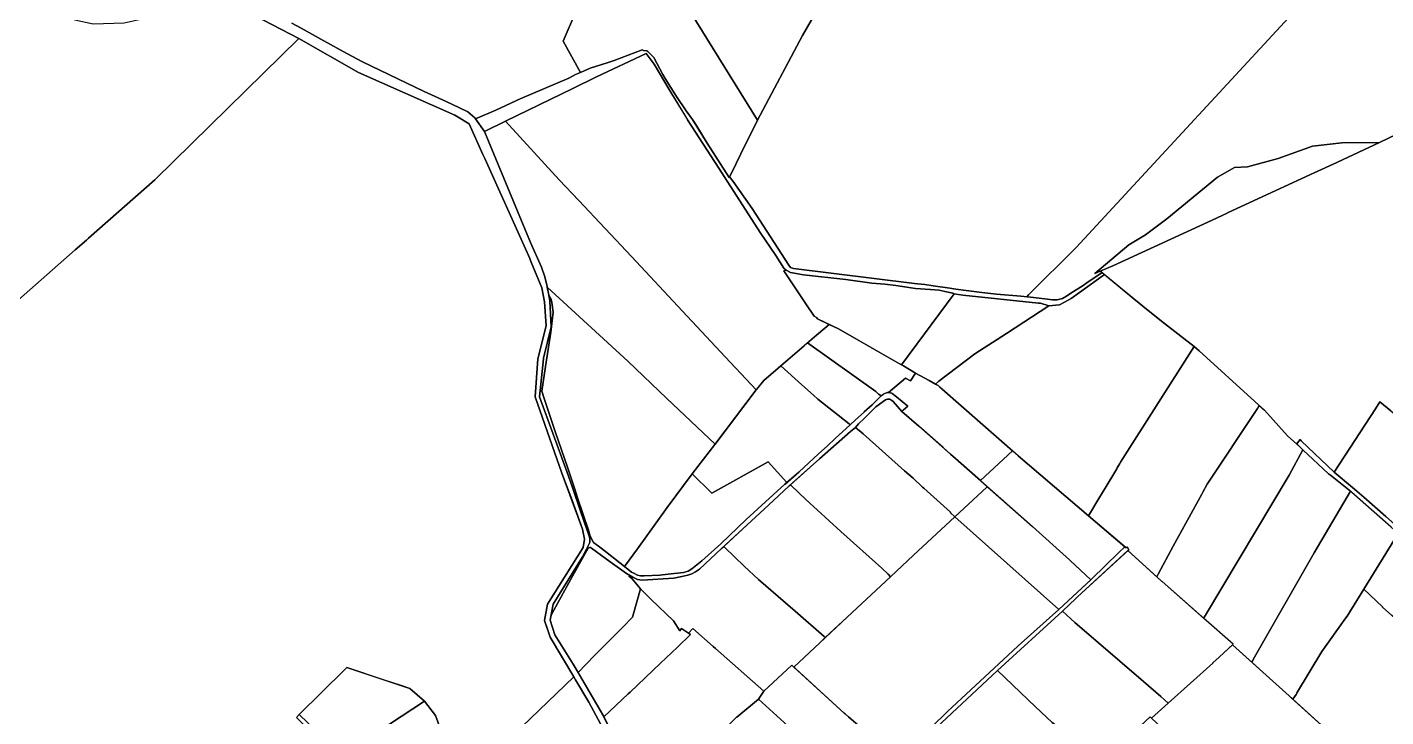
# Model space of a CAD drawing. Header units: metres. Extents: x 3 to 1005126, y 39 to 4383651.
# Drawn here: x 487755 to 488800, y 4375083 to 4375613 of the extents above; entities that cross this region are included whole.
import ezdxf

# ---------------------------------------------------------------- set-up
doc = ezdxf.new("R2010")
doc.units = ezdxf.units.M
doc.header["$MEASUREMENT"] = 0
doc.layers.add('TM_Llucmajor', color=7, linetype='Continuous')

msp = doc.modelspace()

# ---------------------------------------------------------------- linework, layer by layer
at = {"layer": 'TM_Llucmajor', "linetype": 'Continuous', "flags": 128}
for points in [[(488316.5, 4375541.7), (488235.2, 4375673.1), (488264.4, 4375691.7), (488361.3, 4375737.4), (488373.6, 4375744.6), (488389.8, 4375759.1), (488412.2, 4375794.5), (488414.6, 4375793.2), (488457.7, 4375773.8), (488493.3, 4375757.7), (488522.6, 4375744.4), (488523.1, 4375744.2), (488523.1, 4375740.4), (488518.3, 4375730.3), (488506.1, 4375715.9), (488480.9, 4375697.4), (488426.6, 4375685.8), (488412.7, 4375684.9), (488395.5, 4375676), (488377.8, 4375653.4), (488351.1, 4375607), (488316.5, 4375541.7)], [(488106.3, 4375533.1), (488099.5, 4375542.8), (488115, 4375549.5), (488130.5, 4375556.6), (488130.9, 4375556.8), (488133.9, 4375558.1), (488171.2, 4375574.2), (488176.5, 4375576.8), (488180.2, 4375578.4), (488187.8, 4375581.7), (488200.8, 4375585.8), (488201.5, 4375586.2), (488206.2, 4375587.6), (488227.6, 4375595.8), (488228.8, 4375595.5), (488231.4, 4375595.2), (488232.1, 4375594.6), (488236.7, 4375590), (488243.7, 4375576.9), (488245.3, 4375573.8), (488254.1, 4375560.1), (488261.6, 4375549.1), (488266.5, 4375542.3), (488268.9, 4375538.5), (488277.8, 4375524.1), (488294.6, 4375497.6), (488294.8, 4375498.1), (488297.7, 4375494.5), (488312.3, 4375473.8), (488340.5, 4375430.2), (488341.8, 4375428.5), (488344.2, 4375427.6), (488437.3, 4375416.1), (488439.6, 4375415.9), (488445.1, 4375415.3), (488451.6, 4375414.4), (488464.3, 4375412.6), (488469.1, 4375411.8), (488477.1, 4375410.8), (488489.1, 4375409.2), (488500.2, 4375408), (488519, 4375406.3), (488526.5, 4375405.6), (488537.4, 4375404.3), (488537.5, 4375404.3), (488543.3, 4375403.7), (488546.9, 4375403.7), (488549.1, 4375404.1), (488551, 4375404.7), (488554.2, 4375406.4), (488557.6, 4375408.7), (488566.9, 4375414.7), (488569.9, 4375416.7), (488581.5, 4375424.5), (488583.4, 4375423), (488557.7, 4375404.7), (488552.6, 4375401.9), (488548.8, 4375399.7), (488540.7, 4375399.1), (488534.1, 4375400.9), (488532.5, 4375401), (488474.3, 4375407.1), (488467.4, 4375408.3), (488466.7, 4375408.7), (488460.6, 4375410), (488456.2, 4375410.9), (488449.6, 4375411.5), (488449.2, 4375411.6), (488438, 4375412.4), (488422.8, 4375414.5), (488414.3, 4375415.7), (488404.4, 4375416.4), (488384.5, 4375419.3), (488351.8, 4375422.9), (488341.8, 4375424.7), (488338.6, 4375426.4), (488336.7, 4375427.9), (488330.5, 4375437.6), (488318.6, 4375455.3), (488286.6, 4375504.9), (488262.6, 4375542.1), (488261.2, 4375544.5), (488248.5, 4375565.5), (488236.8, 4375584.9), (488230.7, 4375593), (488192.5, 4375575.1), (488174.3, 4375566.2), (488122.5, 4375541), (488106.3, 4375533.1)], [(488311.7, 4375338.3), (488311.5, 4375338.5), (488291.6, 4375359.8), (488258.8, 4375394.8), (488219.4, 4375436.8), (488178.9, 4375479.9), (488163.9, 4375495.9), (488122.5, 4375541), (488174.3, 4375566.2), (488192.5, 4375575.1), (488230.7, 4375593), (488236.8, 4375584.9), (488248.5, 4375565.5), (488262.6, 4375542.1), (488286.6, 4375504.9), (488318.6, 4375455.3), (488330.5, 4375437.6), (488336.7, 4375427.9), (488338.6, 4375426.4), (488336.8, 4375425.9), (488353.7, 4375400.6), (488360, 4375391.1), (488361.9, 4375390), (488362.5, 4375389.1), (488371.5, 4375384.7), (488368.2, 4375381.9), (488361.9, 4375376.5), (488352.4, 4375368.3), (488332.3, 4375351.1), (488321.2, 4375341.6), (488315.3, 4375334.4), (488311.7, 4375338.3)], [(488141.9, 4375447.8), (488131.7, 4375471.7), (488106.3, 4375533.1), (488122.5, 4375541), (488163.9, 4375495.9), (488178.9, 4375479.9), (488219.4, 4375436.8), (488258.8, 4375394.8), (488291.6, 4375359.8), (488311.5, 4375338.5), (488311.7, 4375338.3), (488315.3, 4375334.4), (488315.4, 4375334.4), (488283.9, 4375292.6), (488246.7, 4375327.8), (488216.7, 4375356.3), (488154.6, 4375413.3), (488154.5, 4375413.7), (488154.5, 4375413.8), (488152.7, 4375421.2), (488150.2, 4375428.6), (488141.9, 4375447.8)], [(488576, 4375423.9), (488602, 4375446), (488614.9, 4375453.7), (488631.4, 4375466), (488670.3, 4375497.9), (488683.5, 4375505.5), (488693.4, 4375505.8), (488717, 4375512.2), (488743.5, 4375521.9), (488765.9, 4375524.4), (488795, 4375524.5), (488762.7, 4375509.5), (488762.1, 4375509.3), (488744.7, 4375501.2), (488742.5, 4375500.2), (488742, 4375500), (488678, 4375470.4), (488677.9, 4375470.3), (488666.3, 4375465), (488666.2, 4375465), (488589.9, 4375429.7), (488576, 4375423.9)], [(488459.7, 4375410.2), (488460.6, 4375410), (488466.7, 4375408.7), (488467.4, 4375408.3), (488467.8, 4375408.2), (488427.3, 4375353.5), (488426.3, 4375354.1), (488420.4, 4375357.4), (488378.8, 4375381.2), (488362.5, 4375389.1), (488361.9, 4375390), (488360, 4375391.1), (488353.7, 4375400.6), (488336.8, 4375425.9), (488338.6, 4375426.4), (488341.8, 4375424.7), (488351.8, 4375422.9), (488384.5, 4375419.3), (488404.4, 4375416.4), (488414.3, 4375415.7), (488422.8, 4375414.5), (488438, 4375412.4), (488449.2, 4375411.6), (488449.6, 4375411.5), (488456.2, 4375410.9), (488459.7, 4375410.2)], [(488571.8, 4375238.7), (488571, 4375237.5), (488517, 4375283.6), (488458.5, 4375334.9), (488456.7, 4375336.5), (488455.4, 4375337.6), (488453.3, 4375338.7), (488455.9, 4375341), (488483.7, 4375362), (488508, 4375377.8), (488540.7, 4375399.1), (488548.8, 4375399.7), (488552.6, 4375401.9), (488557.7, 4375404.7), (488583.4, 4375423), (488606.1, 4375404.4), (488617, 4375395.3), (488629.6, 4375385.5), (488652.5, 4375367.8), (488595.8, 4375278.7), (488595.3, 4375277.8), (488593.2, 4375274.4), (488592.8, 4375273.7), (488591.3, 4375271.1), (488584.6, 4375260), (488579.1, 4375250.9), (488571.8, 4375238.7)], [(488190.2, 4375216.9), (488194.8, 4375213.5), (488195.1, 4375213.3), (488199.6, 4375209.9), (488210.5, 4375201.4), (488219.6, 4375194.1), (488221.2, 4375193.3), (488224.1, 4375191.8), (488226.5, 4375191.4), (488229.2, 4375191.2), (488241.2, 4375191.7), (488247.8, 4375192.5), (488259.4, 4375193.8), (488263, 4375194.9), (488263.1, 4375194.9), (488265.9, 4375196.6), (488273.5, 4375202.8), (488288.2, 4375215.9), (488307.8, 4375234.5), (488337.5, 4375261.8), (488337.7, 4375261.9), (488348.4, 4375271.2), (488363.2, 4375284.9), (488370.2, 4375291.3), (488376.1, 4375296.9), (488387.7, 4375307.4), (488391.7, 4375311.2), (488398.5, 4375317.3), (488398.6, 4375317.4), (488404.7, 4375322.8), (488411.6, 4375329.8), (488413.1, 4375330.8), (488413.6, 4375331.3), (488416.5, 4375332.4), (488419.7, 4375331.8), (488420.1, 4375331.5), (488423.3, 4375328.9), (488432, 4375321.8), (488428.6, 4375318.6), (488427.6, 4375317.7), (488420.9, 4375325.3), (488419, 4375326.7), (488418.5, 4375327.1), (488416.4, 4375327.2), (488414.8, 4375326.6), (488407.4, 4375321.2), (488398.5, 4375312.2), (488394.2, 4375308.1), (488391.7, 4375305.5), (488388, 4375302.3), (488364.1, 4375281.2), (488340.8, 4375260.4), (488324.9, 4375245.7), (488308.6, 4375230.6), (488288.8, 4375212.3), (488271.8, 4375196.5), (488268.7, 4375194.3), (488266, 4375192.8), (488262.9, 4375191.8), (488258.3, 4375190.7), (488252, 4375189.6), (488227.8, 4375188), (488224, 4375188.5), (488220.6, 4375190.3), (488220.5, 4375190.3), (488215.6, 4375193.1), (488203.1, 4375202.1), (488188.7, 4375212.6), (488187.9, 4375213.1), (488187.5, 4375213.2), (488186.1, 4375212.6), (488174.1, 4375191.1), (488162.6, 4375170.1), (488158.1, 4375162), (488157.5, 4375160.1), (488159.3, 4375169.5), (488181.7, 4375206), (488184.9, 4375211.8), (488185.9, 4375213.7), (488186, 4375213.9), (488187.4, 4375216.8), (488187.4, 4375219.9), (488186.8, 4375221.7), (488184.6, 4375228.5), (488183.9, 4375230.6), (488174.9, 4375256.8), (488174.1, 4375259.3), (488169.8, 4375271.5), (488148.8, 4375328.9), (488151.7, 4375358.3), (488151.7, 4375358.6), (488157.6, 4375382.9), (488156.6, 4375402.6), (488156.6, 4375402.7), (488155.8, 4375407), (488157.6, 4375403.8), (488158.2, 4375401.6), (488159.3, 4375394.1), (488157.5, 4375378.7), (488153.3, 4375352.3), (488150.6, 4375333.4), (488152.6, 4375327), (488160.8, 4375302.2), (488170.5, 4375274.1), (488176.1, 4375257.1), (488177.7, 4375252.1), (488186.3, 4375226.3), (488187.6, 4375221.8), (488190.2, 4375216.9)], [(488283.7, 4375292.3), (488266.1, 4375269.7), (488246.9, 4375243.8), (488224, 4375212.1), (488214.1, 4375198.5), (488210.5, 4375201.4), (488199.6, 4375209.9), (488195.1, 4375213.3), (488190.2, 4375216.9), (488187.6, 4375221.8), (488186.3, 4375226.3), (488177.7, 4375252.1), (488176.1, 4375257.1), (488170.5, 4375274.1), (488160.8, 4375302.2), (488152.6, 4375327), (488150.6, 4375333.4), (488153.3, 4375352.3), (488157.5, 4375378.7), (488159.3, 4375394.1), (488158.2, 4375401.6), (488157.6, 4375403.8), (488155.8, 4375407), (488155.8, 4375407.2), (488154.6, 4375413.3), (488216.7, 4375356.3), (488246.7, 4375327.8), (488283.9, 4375292.6), (488283.7, 4375292.3)], [(488534.1, 4375400.9), (488540.7, 4375399.1), (488508, 4375377.8), (488483.7, 4375362), (488455.9, 4375341), (488453.3, 4375338.7), (488448.5, 4375341.5), (488445.1, 4375343.3), (488437.9, 4375347.2), (488428.7, 4375352.7), (488427.3, 4375353.5), (488467.8, 4375408.2), (488474.3, 4375407.1), (488532.5, 4375401), (488534.1, 4375400.9)], [(488409.5, 4375331.1), (488407.4, 4375333.2), (488355, 4375370.5), (488361.9, 4375376.5), (488368.2, 4375381.9), (488371.5, 4375384.7), (488378.8, 4375381.2), (488426.3, 4375354.1), (488428.7, 4375352.7), (488437.9, 4375347.2), (488434.2, 4375341.3), (488430.3, 4375343.4), (488417.1, 4375332.3), (488416.5, 4375332.4), (488413.6, 4375331.3), (488413.1, 4375330.8), (488411.6, 4375329.8), (488409.5, 4375331.1)], [(488391.7, 4375311.2), (488387.7, 4375307.4), (488386.9, 4375308.1), (488362.8, 4375327.3), (488359.5, 4375330.2), (488350.6, 4375338.3), (488334.5, 4375352.9), (488352.4, 4375368.3), (488355, 4375370.5), (488407.4, 4375333.2), (488409.5, 4375331.1), (488411.6, 4375329.8), (488404.7, 4375322.8), (488398.6, 4375317.4), (488398.5, 4375317.3), (488391.7, 4375311.2)], [(488571.8, 4375238.7), (488579.1, 4375250.9), (488584.6, 4375260), (488591.3, 4375271.1), (488592.8, 4375273.7), (488593.2, 4375274.4), (488595.3, 4375277.8), (488595.8, 4375278.7), (488652.5, 4375367.8), (488656.3, 4375364.3), (488699.1, 4375325.4), (488702.5, 4375322.3), (488701, 4375320.1), (488662.5, 4375261.9), (488659, 4375255.7), (488658.2, 4375254.1), (488636.3, 4375214.2), (488624.8, 4375192.5), (488623.7, 4375190.5), (488601.4, 4375210.7), (488602.1, 4375211.4), (488600.9, 4375213.6), (488600, 4375212.8), (488571, 4375237.5), (488571.8, 4375238.7)], [(488348.2, 4375271), (488339.1, 4375263.1), (488324.7, 4375279.1), (488281.4, 4375255), (488266.1, 4375269.7), (488283.7, 4375292.3), (488315.4, 4375334.4), (488315.3, 4375334.4), (488317.1, 4375336.5), (488321.2, 4375341.6), (488332.3, 4375351.1), (488334.5, 4375352.9), (488350.6, 4375338.3), (488359.5, 4375330.2), (488362.8, 4375327.3), (488386.9, 4375308.1), (488387.7, 4375307.4), (488376.1, 4375296.9), (488370.2, 4375291.3), (488363.2, 4375284.9), (488348.4, 4375271.2), (488348.2, 4375271)], [(488488, 4375264.7), (488468.8, 4375281.5), (488465, 4375285), (488459.3, 4375290), (488440.5, 4375306.4), (488427.6, 4375317.7), (488428.6, 4375318.6), (488432, 4375321.8), (488423.3, 4375328.9), (488420.1, 4375331.5), (488419.7, 4375331.8), (488417.1, 4375332.3), (488430.3, 4375343.4), (488434.2, 4375341.3), (488437.9, 4375347.2), (488445.1, 4375343.3), (488448.5, 4375341.5), (488453.3, 4375338.7), (488455.4, 4375337.6), (488456.7, 4375336.5), (488458.5, 4375334.9), (488512.6, 4375287.4), (488488, 4375264.7)], [(488394.2, 4375308.1), (488398.5, 4375312.2), (488407.4, 4375321.2), (488414.8, 4375326.6), (488416.4, 4375327.2), (488418.5, 4375327.1), (488419, 4375326.7), (488420.9, 4375325.3), (488427.6, 4375317.7), (488440.5, 4375306.4), (488465, 4375285), (488468.8, 4375281.5), (488492.6, 4375260.6), (488493.5, 4375259.8), (488493, 4375259.4), (488468.3, 4375236.7), (488464.8, 4375239.8), (488464.9, 4375240.2), (488444.3, 4375258.7), (488443.5, 4375259.4), (488436.2, 4375266.4), (488429.5, 4375272), (488397.7, 4375300.6), (488391.7, 4375305.5), (488394.2, 4375308.1)], [(488701, 4375320.1), (488702.5, 4375322.3), (488706.4, 4375318.7), (488724.1, 4375299.1), (488733.6, 4375290.6), (488733.7, 4375290.5), (488734.7, 4375289.4), (488736.1, 4375288.1), (488725.5, 4375268.8), (488661.2, 4375161), (488659.5, 4375158.7), (488627.8, 4375186.8), (488627.3, 4375187.2), (488623.7, 4375190.5), (488624.8, 4375192.5), (488636.3, 4375214.2), (488658.2, 4375254.1), (488659, 4375255.7), (488662.5, 4375261.9), (488701, 4375320.1)], [(488774.1, 4375259.2), (488760.1, 4375271), (488791.8, 4375319.8), (488795.3, 4375325.2), (488803.7, 4375318.1), (488838.5, 4375289.1), (488844.6, 4375284), (488843.6, 4375282.4), (488811.2, 4375226.9), (488799.8, 4375236.9), (488783, 4375251.7), (488777.5, 4375256.3), (488774.1, 4375259.2)], [(488364.1, 4375281.2), (488388, 4375302.3), (488391.7, 4375305.5), (488397.7, 4375300.6), (488429.5, 4375272), (488436.2, 4375266.4), (488443.5, 4375259.4), (488444.3, 4375258.7), (488464.9, 4375240.2), (488464.8, 4375239.8), (488468.3, 4375236.7), (488436.5, 4375207.1), (488418.7, 4375190.6), (488417, 4375192.5), (488412, 4375197.2), (488380.6, 4375225.4), (488353.7, 4375249.9), (488342.3, 4375260.9), (488341.9, 4375261.3), (488364.1, 4375281.2)], [(488339.1, 4375263.1), (488337.5, 4375261.8), (488307.8, 4375234.5), (488288.2, 4375215.9), (488273.5, 4375202.8), (488265.9, 4375196.6), (488263.1, 4375194.9), (488263, 4375194.9), (488259.4, 4375193.8), (488247.8, 4375192.5), (488241.2, 4375191.7), (488229.2, 4375191.2), (488226.5, 4375191.4), (488224.1, 4375191.8), (488221.2, 4375193.3), (488219.6, 4375194.1), (488214.1, 4375198.5), (488224, 4375212.1), (488246.9, 4375243.8), (488266.1, 4375269.7), (488281.4, 4375255), (488324.7, 4375279.1), (488339.1, 4375263.1)], [(488517, 4375283.6), (488599, 4375213.6), (488594.8, 4375209.5), (488573.4, 4375188.6), (488573, 4375188.2), (488557, 4375203), (488556.4, 4375203.5), (488528.1, 4375229.3), (488492.6, 4375260.6), (488488, 4375264.7), (488512.6, 4375287.4), (488517, 4375283.6)], [(488661.2, 4375161), (488725.5, 4375268.8), (488736.1, 4375288.1), (488755.8, 4375269.8), (488757.3, 4375268.6), (488771.3, 4375257.5), (488772.7, 4375256.3), (488744.8, 4375209.1), (488698.8, 4375128.6), (488696.7, 4375124.9), (488692.5, 4375128.8), (488682, 4375138.3), (488682.3, 4375138.6), (488659.5, 4375158.7), (488661.2, 4375161)], [(488417, 4375192.5), (488418.7, 4375190.6), (488385.5, 4375159.6), (488368.6, 4375143.9), (488367.6, 4375144.7), (488345.4, 4375164), (488337.9, 4375170.5), (488317.2, 4375188.5), (488306.2, 4375198.7), (488291.4, 4375213.1), (488290.6, 4375213.9), (488308.6, 4375230.6), (488324.9, 4375245.7), (488340.8, 4375260.4), (488341.9, 4375261.3), (488342.3, 4375260.9), (488353.7, 4375249.9), (488380.6, 4375225.4), (488412, 4375197.2), (488417, 4375192.5)], [(488573, 4375188.2), (488548.2, 4375165.4), (488468.3, 4375236.7), (488493, 4375259.4), (488493.5, 4375259.8), (488528.1, 4375229.3), (488556.4, 4375203.5), (488557, 4375203), (488573, 4375188.2)], [(488808.3, 4375224.8), (488809.3, 4375223.9), (488782.9, 4375181.1), (488770.1, 4375160.3), (488769.1, 4375159), (488750.7, 4375133.2), (488731.1, 4375100.7), (488731.4, 4375100.5), (488730.8, 4375100.1), (488728.4, 4375096.3), (488727, 4375097.5), (488725.4, 4375099), (488702.6, 4375119.6), (488696.7, 4375124.9), (488698.8, 4375128.6), (488744.8, 4375209.1), (488772.7, 4375256.3), (488803.9, 4375228.6), (488808.3, 4375224.8)], [(488418.7, 4375190.6), (488436.5, 4375207.1), (488468.3, 4375236.7), (488548.2, 4375165.4), (488517.1, 4375137.4), (488513, 4375133.7), (488466.1, 4375090.3), (488462.9, 4375087.2), (488462, 4375086.3), (488450.7, 4375075.5), (488424.3, 4375050.1), (488386.5, 4375082.7), (488383.8, 4375085.1), (488383.2, 4375085.6), (488344.5, 4375121), (488364.3, 4375139.8), (488385.5, 4375159.6), (488418.7, 4375190.6)], [(488809.3, 4375223.9), (488810.8, 4375222.5), (488854, 4375185.5), (488848.6, 4375177.2), (488846.3, 4375173.7), (488837.6, 4375160.3), (488825.8, 4375142.2), (488818.1, 4375149), (488804.6, 4375160.9), (488797.4, 4375167.3), (488797.2, 4375167.5), (488782.9, 4375181.1), (488809.3, 4375223.9)], [(488187.5, 4375213.2), (488187.9, 4375213.1), (488188.7, 4375212.6), (488203.1, 4375202.1), (488215.6, 4375193.1), (488220.5, 4375190.3), (488218.7, 4375190.7), (488217.4, 4375191), (488218.6, 4375190.1), (488220.1, 4375189), (488226.5, 4375181.2), (488220.8, 4375161.3), (488220.3, 4375159.5), (488212.7, 4375151.8), (488191.1, 4375129.9), (488178.4, 4375116.9), (488175.4, 4375122.1), (488174.7, 4375123.3), (488160.5, 4375145.8), (488156.9, 4375157.2), (488157.5, 4375160.1), (488158.1, 4375162), (488162.6, 4375170.1), (488174.1, 4375191.1), (488186.1, 4375212.6), (488187.5, 4375213.2)], [(488367.6, 4375144.7), (488368.6, 4375143.9), (488364.3, 4375139.8), (488344.5, 4375121), (488342.9, 4375122.5), (488321.4, 4375102.6), (488284.1, 4375135.3), (488282.2, 4375137), (488266.8, 4375150.7), (488263.3, 4375147.2), (488258, 4375150.9), (488256.6, 4375149.1), (488251.8, 4375156.6), (488234.7, 4375173.2), (488226.5, 4375181.2), (488220.1, 4375189), (488218.6, 4375190.1), (488217.4, 4375191), (488220.6, 4375190.3), (488224, 4375188.5), (488227.8, 4375188), (488252, 4375189.6), (488258.3, 4375190.7), (488262.9, 4375191.8), (488266, 4375192.8), (488268.7, 4375194.3), (488271.8, 4375196.5), (488288.8, 4375212.3), (488290.6, 4375213.9), (488291.4, 4375213.1), (488306.2, 4375198.7), (488317.2, 4375188.5), (488337.9, 4375170.5), (488345.4, 4375164), (488367.6, 4375144.7)], [(488627.3, 4375187.2), (488627.8, 4375186.8), (488682.3, 4375138.6), (488671.6, 4375128.7), (488666.8, 4375124.3), (488666.7, 4375124.2), (488632.5, 4375093.4), (488626.8, 4375098.4), (488613.4, 4375110), (488560.7, 4375155.5), (488551.2, 4375164.2), (488561.3, 4375173.9), (488562.7, 4375175.2), (488601.4, 4375210.7), (488627.3, 4375187.2)], [(488263.3, 4375147.2), (488264.9, 4375146.1), (488254.9, 4375136.5), (488241.7, 4375124.1), (488218.4, 4375101.8), (488217, 4375100.6), (488198.3, 4375082.9), (488198.2, 4375083.1), (488197.5, 4375084.4), (488178.4, 4375116.9), (488191.1, 4375129.9), (488212.7, 4375151.8), (488220.3, 4375159.5), (488220.8, 4375161.3), (488226.5, 4375181.2), (488234.7, 4375173.2), (488251.8, 4375156.6), (488256.6, 4375149.1), (488258, 4375150.9), (488263.3, 4375147.2)], [(488580.7, 4375046.9), (488580, 4375046.3), (488565.4, 4375059.5), (488561.1, 4375063.3), (488554.1, 4375069.7), (488553.3, 4375070.4), (488546.4, 4375075.8), (488544.1, 4375077.6), (488543.1, 4375078.4), (488530.2, 4375090.6), (488501.2, 4375118.4), (488551.2, 4375164.2), (488560.7, 4375155.5), (488613.4, 4375110), (488626.8, 4375098.4), (488632.5, 4375093.4), (488619.6, 4375081.7), (488618.5, 4375082.8), (488580.3, 4375047.3), (488580.7, 4375046.9)], [(488263.3, 4375147.2), (488266.8, 4375150.7), (488282.2, 4375137), (488284.1, 4375135.3), (488321.4, 4375102.6), (488317.1, 4375096.3), (488300.5, 4375082.6), (488300.1, 4375082.3), (488274.3, 4375056.5), (488255.9, 4375039.5), (488255.6, 4375039.2), (488232.9, 4375018.7), (488231.9, 4375020.3), (488222.2, 4375036.9), (488214.6, 4375050), (488213.4, 4375052.3), (488198.3, 4375082.9), (488217, 4375100.6), (488218.4, 4375101.8), (488241.7, 4375124.1), (488254.9, 4375136.5), (488264.9, 4375146.1), (488263.3, 4375147.2)], [(488632.5, 4375093.4), (488666.7, 4375124.2), (488666.8, 4375124.3), (488671.6, 4375128.7), (488682, 4375138.3), (488702.6, 4375119.6), (488725.4, 4375099), (488727, 4375097.5), (488758.6, 4375069), (488772.9, 4375056.1), (488820, 4375016), (488839, 4374999.4), (488820.5, 4374979.3), (488794.1, 4374951.2), (488793.5, 4374950.5), (488792, 4374951.8), (488765.5, 4374975.2), (488752.9, 4374986.3), (488713.7, 4375020.8), (488711.7, 4375023), (488711.4, 4375023.3), (488696.8, 4375009.5), (488619.6, 4375081.7), (488632.5, 4375093.4)], [(488396.2, 4375024.5), (488317.1, 4375096.3), (488321.4, 4375102.6), (488342.9, 4375122.5), (488383.2, 4375085.6), (488383.8, 4375085.1), (488386.5, 4375082.7), (488424.3, 4375050.1), (488396.2, 4375024.5)], [(487996.6, 4375053), (487963.9, 4375084.5), (487998.8, 4375119.1), (488000.5, 4375120.8), (488048.9, 4375104.6), (488060.1, 4375095), (487996.6, 4375053)], [(488088.4, 4375021.7), (488088.1, 4375030.1), (488175, 4375113.5), (488176.4, 4375111.3), (488186.6, 4375094), (488217.7, 4375036.5), (488205.6, 4375025.6), (488142.6, 4374968.7), (488113, 4374995.2), (488094.6, 4375012.6), (488088.4, 4375021.7)], [(488469.9, 4375054.5), (488450.4, 4375071), (488501.2, 4375118.4), (488530.2, 4375090.6), (488543.1, 4375078.4), (488544.1, 4375077.6), (488546.4, 4375075.8), (488553.3, 4375070.4), (488554.1, 4375069.7), (488561.1, 4375063.3), (488565.4, 4375059.5), (488580, 4375046.3), (488529.1, 4374999.9), (488491.9, 4375034.4), (488481.5, 4375044), (488476.4, 4375048.7), (488475, 4375050), (488469.9, 4375054.5)], [(488029.2, 4375022.1), (487996.6, 4375053), (488060.1, 4375095), (488068.8, 4375083.9), (488078, 4375058.8), (488029.2, 4375022.1)], [(488287.3, 4375044.6), (488274.3, 4375056.5), (488300.1, 4375082.3), (488300.5, 4375082.6), (488317.1, 4375096.3), (488396.2, 4375024.5), (488353.5, 4374984.4), (488351.5, 4374986.2), (488287.3, 4375044.6)], [(487968, 4375076.2), (487961.7, 4375082.3), (487963.9, 4375084.5), (487996.6, 4375053), (488029.2, 4375022.1), (488082.7, 4374971.4), (488113.4, 4374942.3), (488142.6, 4374968.7), (488205.6, 4375025.6), (488217.7, 4375036.5), (488219.4, 4375033.7), (488111.8, 4374936.8), (488108.8, 4374939.7), (488104.3, 4374944.1), (488043.1, 4375004.2), (488006.8, 4375038.8), (487968, 4375076.2)]]:
    msp.add_lwpolyline(points, close=True, dxfattribs=at)
for points in [[(487747.9, 4375684.6), (487764.8, 4375656.6), (487775.2, 4375629.7), (487780.6, 4375623.3), (487791.3, 4375619.1), (487805.4, 4375615.9), (487829.2, 4375616.7), (487847.5, 4375620.7), (487907.3, 4375630.6), (487907.8, 4375630.5), (487915.6, 4375629.4), (487963.5, 4375604.7), (487908.9, 4375550.9), (487853.3, 4375496.3), (487852.8, 4375495.9), (487801.8, 4375450.9), (487800.2, 4375449.6), (487791.5, 4375442), (487721.4, 4375380.6)], [(488235.2, 4375673.1), (488316.5, 4375541.7), (488303.7, 4375516), (488296.3, 4375501), (488294.6, 4375497.6), (488277.8, 4375524.1), (488266.5, 4375542.3), (488266.5, 4375542.3), (488261.6, 4375549.1), (488254.1, 4375560.1), (488245.3, 4375573.8), (488243.7, 4375576.9), (488236.7, 4375590), (488232.1, 4375594.6), (488231.4, 4375595.2), (488228.8, 4375595.5), (488227.6, 4375595.8), (488206.2, 4375587.6), (488201.5, 4375586.2), (488200.8, 4375585.8), (488187.8, 4375581.7), (488180.2, 4375578.4), (488166.9, 4375602.5), (488176.4, 4375624.5)], [(488747.1, 4375644.7), (488561.5, 4375443.8), (488525, 4375407.4), (488523.6, 4375405.9), (488519, 4375406.3), (488500.2, 4375408), (488489.1, 4375409.2), (488477.1, 4375410.8), (488469.1, 4375411.8), (488464.3, 4375412.6), (488451.6, 4375414.4), (488445.1, 4375415.3), (488439.6, 4375415.9), (488437.3, 4375416.1), (488344.2, 4375427.6), (488341.8, 4375428.5), (488340.5, 4375430.2), (488340.5, 4375430.2), (488312.3, 4375473.8), (488297.7, 4375494.5), (488294.8, 4375498.1), (488296.3, 4375501), (488303.7, 4375516), (488316.5, 4375541.7), (488351.1, 4375607), (488377.8, 4375653.4)], [(488901.7, 4375576), (488795, 4375524.5), (488765.9, 4375524.4), (488743.5, 4375521.9), (488717, 4375512.2), (488693.4, 4375505.8), (488683.5, 4375505.5), (488670.3, 4375497.9), (488631.4, 4375466), (488614.9, 4375453.7), (488602, 4375446), (488576, 4375423.9), (488580.1, 4375425.6), (488581.5, 4375424.5), (488569.9, 4375416.7), (488566.9, 4375414.7), (488557.6, 4375408.7), (488554.2, 4375406.4), (488551, 4375404.7), (488549.1, 4375404.1), (488546.9, 4375403.7), (488543.3, 4375403.7), (488537.5, 4375404.3), (488537.4, 4375404.3), (488526.5, 4375405.6), (488523.6, 4375405.9), (488525, 4375407.4), (488525, 4375407.4), (488561.5, 4375443.8), (488747.1, 4375644.7)], [(488217.7, 4375036.5), (488186.6, 4375094), (488176.4, 4375111.3), (488175, 4375113.5), (488156.8, 4375144.2), (488152.6, 4375156.8), (488154.9, 4375169.5), (488182.4, 4375213.1), (488183.4, 4375219.6), (488181.9, 4375227.3), (488165.9, 4375270.3), (488145.3, 4375328.9), (488147.4, 4375358.2), (488153.9, 4375383.6), (488152.6, 4375402), (488150.5, 4375412.9), (488142.4, 4375432.6), (488141.9, 4375433.9), (488141.2, 4375435.5), (488139.3, 4375440.1), (488106.6, 4375512.3), (488105.1, 4375515.5), (488094.5, 4375538.9), (488083.5, 4375545.7), (488009.4, 4375578.5), (487963.5, 4375604.7), (487915.6, 4375629.4)], [(488176.4, 4375624.5), (488166.9, 4375602.5), (488180.2, 4375578.4), (488176.5, 4375576.8), (488171.2, 4375574.2), (488133.9, 4375558.1), (488130.9, 4375556.8), (488130.5, 4375556.6), (488115, 4375549.5), (488099.5, 4375542.8), (488099, 4375543.6), (488093.6, 4375548.2), (488086.6, 4375551.5), (488077, 4375556.1), (488060, 4375563.9), (488012.5, 4375586.6), (488000.4, 4375593.2), (487982.8, 4375602.9), (487965.3, 4375612.6), (487958.1, 4375616.3)], [(487958.1, 4375616.3), (487965.3, 4375612.6), (487982.8, 4375602.9), (488000.4, 4375593.2), (488012.5, 4375586.6), (488060, 4375563.9), (488077, 4375556.1), (488086.6, 4375551.5), (488093.6, 4375548.2), (488099, 4375543.6), (488099.5, 4375542.8), (488099.5, 4375542.8), (488106.3, 4375533.1), (488131.7, 4375471.7), (488141.9, 4375447.8), (488150.2, 4375428.6), (488152.7, 4375421.2), (488154.5, 4375413.8), (488154.5, 4375413.7), (488155.8, 4375407.2), (488156.6, 4375402.7), (488156.6, 4375402.6), (488157.6, 4375382.9), (488151.7, 4375358.6), (488151.7, 4375358.3), (488148.8, 4375328.9), (488169.8, 4375271.5), (488174.1, 4375259.3), (488174.9, 4375256.8), (488183.9, 4375230.6), (488184.6, 4375228.5), (488187.4, 4375219.9), (488187.4, 4375216.8), (488186, 4375213.9), (488185.9, 4375213.7), (488184.9, 4375211.8), (488181.7, 4375206), (488159.3, 4375169.5), (488156.9, 4375157.2), (488160.5, 4375145.8), (488174.7, 4375123.3), (488175.4, 4375122.1), (488197.5, 4375084.4), (488198.2, 4375083.1), (488213.4, 4375052.3)], [(487721.4, 4375380.6), (487791.5, 4375442), (487800.2, 4375449.6), (487801.8, 4375450.9), (487852.8, 4375495.9), (487853.3, 4375496.3), (487908.9, 4375550.9), (487963.5, 4375604.7), (488009.4, 4375578.5), (488083.5, 4375545.7), (488094.5, 4375538.9), (488105.1, 4375515.5), (488106.6, 4375512.3), (488139.3, 4375440.1), (488141.2, 4375435.5), (488141.9, 4375433.9), (488142.4, 4375432.6), (488150.5, 4375412.9), (488152.6, 4375402), (488153.9, 4375383.6), (488147.4, 4375358.2), (488145.3, 4375328.9), (488165.9, 4375270.3), (488173.5, 4375249.9), (488173.5, 4375249.9), (488181.9, 4375227.3), (488183.4, 4375219.6), (488182.4, 4375213.1), (488154.9, 4375169.5), (488152.6, 4375156.8), (488155, 4375149.6), (488156.8, 4375144.2), (488175, 4375113.5), (488088.1, 4375030.1)], [(488803.7, 4375318.1), (488795.3, 4375325.2), (488791.8, 4375319.8), (488760.1, 4375271), (488734.8, 4375295.2), (488733.9, 4375296.1), (488731.9, 4375293.5), (488731.4, 4375292.9), (488733.6, 4375290.6), (488724.1, 4375299.1), (488706.4, 4375318.7), (488699.1, 4375325.4), (488656.3, 4375364.3), (488652.5, 4375367.8), (488629.6, 4375385.5), (488617, 4375395.3), (488606.1, 4375404.4), (488580.1, 4375425.6), (488589.9, 4375429.7), (488589.9, 4375429.7), (488666.2, 4375465), (488666.3, 4375465), (488677.9, 4375470.3), (488678, 4375470.4), (488742, 4375500), (488742.5, 4375500.2), (488744.7, 4375501.2), (488762.1, 4375509.3), (488762.7, 4375509.5), (488795, 4375524.5), (488901.7, 4375576)], [(488803.9, 4375228.6), (488771.3, 4375257.5), (488757.3, 4375268.6), (488755.8, 4375269.8), (488736.1, 4375288.1), (488734.7, 4375289.4), (488733.7, 4375290.5), (488733.6, 4375290.6), (488733.6, 4375290.6), (488731.4, 4375292.9), (488731.9, 4375293.5), (488733.9, 4375296.1), (488734.8, 4375295.2), (488760.1, 4375271), (488774.1, 4375259.2), (488777.5, 4375256.3), (488783, 4375251.7), (488799.8, 4375236.9), (488811.2, 4375226.9)], [(488450.7, 4375075.5), (488462, 4375086.3), (488462.9, 4375087.2), (488466.1, 4375090.3), (488513, 4375133.7), (488517.1, 4375137.4), (488548.2, 4375165.4), (488573.4, 4375188.6), (488573.4, 4375188.6), (488594.8, 4375209.5), (488599, 4375213.6), (488600, 4375212.8), (488600.9, 4375213.6), (488602.1, 4375211.4), (488562.7, 4375175.2), (488561.3, 4375173.9), (488551.2, 4375164.2), (488501.2, 4375118.4), (488450.4, 4375071)], [(488820, 4375016), (488772.9, 4375056.1), (488758.6, 4375069), (488728.4, 4375096.3), (488730.8, 4375100.1), (488731.4, 4375100.5), (488731.1, 4375100.7), (488750.7, 4375133.2), (488769.1, 4375159), (488770.1, 4375160.3), (488782.9, 4375181.1), (488782.9, 4375181.1), (488797.2, 4375167.5), (488797.4, 4375167.3), (488804.6, 4375160.9)], [(488078, 4375058.8), (488068.8, 4375083.9), (488060.1, 4375095), (488048.9, 4375104.6), (488042.2, 4375106.8), (488028.6, 4375111.4), (488000.5, 4375120.8), (487998.8, 4375119.1), (487963.9, 4375084.5), (487961.7, 4375082.3)]]:
    msp.add_lwpolyline(points, dxfattribs=at)

doc.saveas('drawing.dxf')
